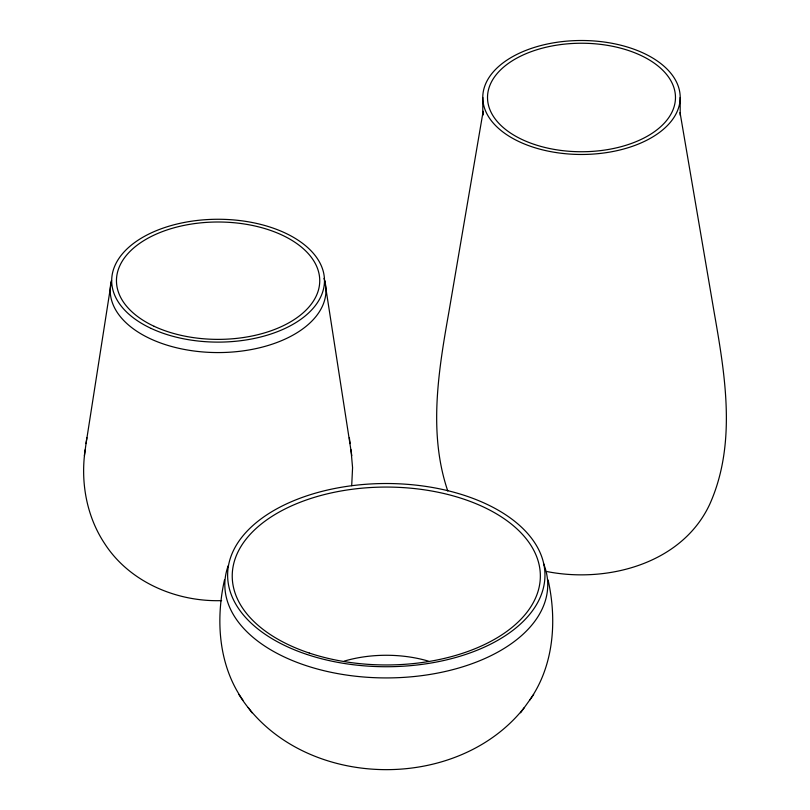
<?xml version="1.0" encoding="UTF-8"?>
<svg xmlns="http://www.w3.org/2000/svg" width="810" height="810" viewBox="0 0 810 810"><rect width="100%" height="100%" fill="white"/><g stroke="black" fill="none" stroke-linecap="round" stroke-linejoin="round"><path stroke-width="1.21" d="M85.202 449.682C80.403 481.95 86.508 516.355 104.713 543.682C129.539 582.188 176.712 602.022 221.616 600.625M351.702 485.706L352.573 467.674L350.983 449.682M86.052 443.586L111.527 280.533A107.892 62.289 0 0 0 219.976 352.563A107.892 62.289 0 0 0 324 278.397M84.402 455.655L86.842 437.673M483.094 113.005L482.79 115.243L482.79 97.483M483.155 111.304L448.902 311.971C438.483 370.646 428.105 433.147 447.798 491.032M224.481 579.96C215.49 620.288 218.589 665.597 242.939 700.174M529.639 700.174C553.989 665.597 557.088 620.288 548.097 579.96M238.92 694.545C298.627 789.831 455.554 794.772 524.353 707.515M520.587 712.79L533.658 694.545M547.236 571.617C607.52 583.342 682.182 563.719 709.813 504.093C736.877 443.556 725.112 374.878 714.096 311.971L680.046 112.56M248.224 707.515L251.991 712.79M324.658 280.533L351.783 455.655M349.343 437.673L350.133 443.586M680.197 97.483A98.709 56.983 0 0 1 532.14 146.843A98.709 56.983 0 0 1 532.14 48.134A98.709 56.983 0 0 1 680.197 97.483L680.197 115.243M344.28 661.092A92.532 53.419 0 0 1 428.298 661.092M543.51 563.497A161.463 93.221 0 0 1 388.243 677.919A161.463 93.221 0 0 1 228.218 565.704M534.509 144.474A93.97 54.25 0 0 0 675.469 97.483A93.97 54.25 0 0 0 534.509 50.504A93.97 54.25 0 0 0 534.509 144.474M309.258 653.042A154.062 88.948 0 0 0 540.351 576.011A154.062 88.948 0 0 0 309.258 498.98A154.062 88.948 0 0 0 309.258 653.042M306.95 654.46A158.669 91.611 0 0 0 544.958 575.12A158.669 91.611 0 0 0 306.95 495.791A158.669 91.611 0 0 0 306.95 654.46M154.123 326.298A101.655 58.695 0 0 0 318.492 289.869A101.655 58.695 0 0 0 181.663 225.899A101.655 58.695 0 0 0 154.123 326.298M151.136 328.425A106.383 61.418 0 0 0 323.17 290.304A106.383 61.418 0 0 0 179.962 223.347A106.383 61.418 0 0 0 151.136 328.425"/></g></svg>
